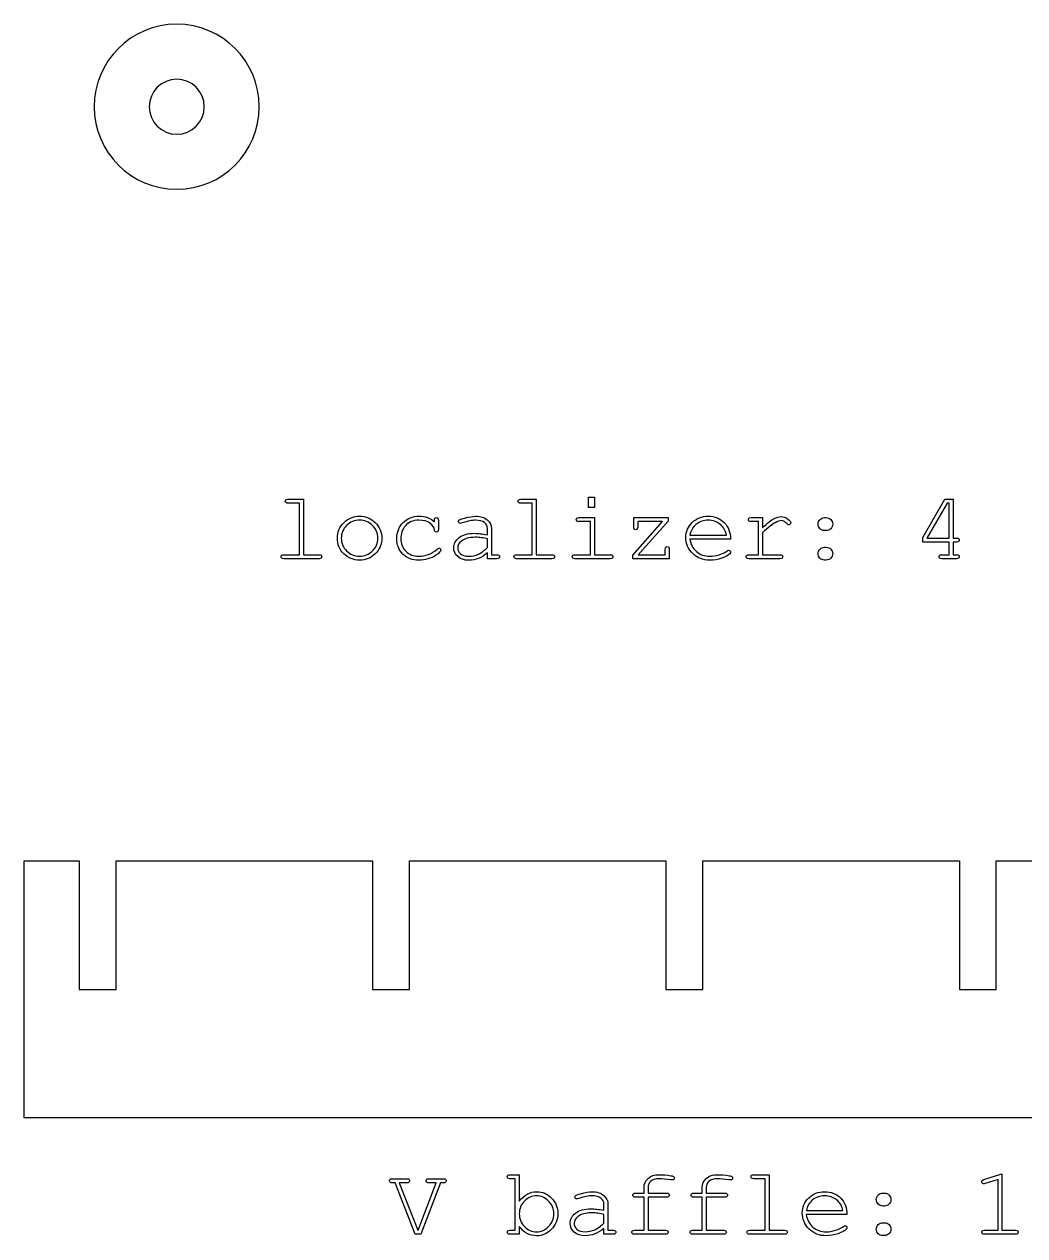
# Model space of a CAD drawing. Extents: x 16 to 234, y 0 to 130.
# Drawn here: x 16 to 70.6, y 64.4 to 130.4 of the extents above; entities that cross this region are included whole.
import ezdxf

# ---------------------------------------------------------------- set-up
doc = ezdxf.new("R2010")
doc.units = 0
doc.layers.add('baffles_v1_C4_v1', color=7, linetype='CONTINUOUS')

msp = doc.modelspace()

# ---------------------------------------------------------------- linework, layer by layer
at = {"layer": 'baffles_v1_C4_v1', "color": 7}
for p, q in [((30.380244, 104.522695), (31.22257, 104.522695)), ((31.22257, 104.522695), (31.22257, 101.49704)), ((43.080244, 104.522695), (43.92257, 104.522695)), ((43.92257, 104.522695), (43.92257, 101.49704)), ((46.774592, 104.070526), (46.774592, 104.631215)), ((46.774592, 104.631215), (47.094986, 104.631215)), ((47.094986, 104.631215), (47.094986, 104.070526)), ((65.002936, 102.437551), (66.20958, 104.522695)), ((66.20958, 104.522695), (66.66175, 104.522695)), ((66.66175, 104.522695), (66.66175, 102.403961)), ((31.005529, 104.30307), (30.380244, 104.30307)), ((31.005529, 101.49704), (31.005529, 104.30307)), ((43.705528, 104.30307), (43.080244, 104.30307)), ((43.705528, 101.49704), (43.705528, 104.30307)), ((47.094986, 104.070526), (46.774592, 104.070526)), ((66.328438, 104.30307), (65.230311, 102.403961)), ((66.442124, 104.30307), (66.328438, 104.30307)), ((66.442124, 102.403961), (66.442124, 104.30307)), ((38.368387, 103.297963), (38.368387, 103.370311)), ((38.368387, 103.297963), (38.368387, 103.297963)), ((38.588011, 103.370311), (38.588011, 102.879384)), ((46.252657, 103.517589), (47.102736, 103.517588)), ((46.885696, 103.297963), (46.25266, 103.297963)), ((46.885696, 101.49704), (46.885696, 103.297963)), ((47.102736, 103.517588), (47.102736, 101.49704)), ((49.187365, 101.473785), (50.804837, 103.297963)), ((49.236458, 103.003408), (49.236458, 103.517588)), ((49.236458, 103.517588), (51.112312, 103.517588)), ((50.804837, 103.297963), (49.456082, 103.297963)), ((49.456082, 103.297963), (49.456082, 103.003408)), ((51.112312, 103.323802), (49.487088, 101.49704)), ((51.112312, 103.517588), (51.112312, 103.323802)), ((56.036043, 103.297963), (55.63555, 103.297963)), ((55.635551, 103.517589), (56.253083, 103.517588)), ((56.036043, 101.489288), (56.036043, 103.297963)), ((56.253083, 103.517588), (56.253083, 102.969818)), ((59.64254, 103.517588), (59.735558, 103.517588)), ((59.64254, 103.517588), (59.64254, 103.517588)), ((35.281237, 102.393626), (35.281237, 102.393626)), ((35.500861, 102.393626), (35.500861, 102.393626)), ((41.26175, 102.582245), (41.26175, 102.933644)), ((41.481374, 102.933645), (41.481374, 101.49704)), ((52.302937, 102.566742), (54.292479, 102.566742)), ((56.253084, 102.685598), (56.253084, 101.49704)), ((59.735558, 102.814789), (59.64254, 102.814789)), ((65.002936, 102.18692), (65.002936, 102.437551)), ((65.230311, 102.403961), (66.442124, 102.403961)), ((66.66175, 102.403961), (66.842619, 102.403961)), ((41.26175, 101.882029), (41.26175, 102.360036)), ((50.954698, 101.49704), (50.954698, 101.796763)), ((51.174323, 101.796763), (51.17174, 101.279999)), ((54.512104, 102.347117), (52.300353, 102.347117)), ((54.512104, 102.347117), (54.512104, 102.347117)), ((59.64254, 101.9027), (59.735558, 101.9027)), ((59.64254, 101.9027), (59.64254, 101.9027)), ((66.442124, 102.18692), (65.002936, 102.18692)), ((66.442124, 101.49704), (66.442124, 102.18692)), ((66.842619, 102.18692), (66.66175, 102.18692)), ((66.66175, 102.18692), (66.66175, 101.49704)), ((30.152867, 101.49704), (31.005529, 101.49704)), ((32.075231, 101.279999), (30.152867, 101.279999)), ((31.22257, 101.49704), (32.075231, 101.49704)), ((41.26175, 101.279999), (41.26175, 101.592641)), ((41.770763, 101.279999), (41.26175, 101.279999)), ((41.481374, 101.49704), (41.770761, 101.49704)), ((42.852867, 101.49704), (43.705528, 101.49704)), ((44.775231, 101.279999), (42.852867, 101.279999)), ((43.92257, 101.49704), (44.775231, 101.49704)), ((46.033035, 101.49704), (46.885696, 101.49704)), ((47.955398, 101.279999), (46.033035, 101.279999)), ((47.102736, 101.49704), (47.955397, 101.49704)), ((49.187365, 101.279999), (49.187365, 101.473785)), ((51.17174, 101.279999), (49.187365, 101.279999)), ((49.487088, 101.49704), (50.954698, 101.49704)), ((57.214265, 101.279999), (55.511526, 101.279999)), ((55.511527, 101.489288), (56.036043, 101.489288)), ((56.253084, 101.49704), (57.214266, 101.49704)), ((59.735558, 101.202484), (59.64254, 101.202484)), ((66.036465, 101.49704), (66.442124, 101.49704)), ((66.842619, 101.279999), (66.036465, 101.279999)), ((66.66175, 101.49704), (66.842619, 101.49704)), ((36.061034, 67.47307), (36.86977, 67.47307)), ((38.058328, 67.47307), (38.86448, 67.47307)), ((42.485965, 67.692695), (42.994978, 67.692695)), ((42.777937, 67.47307), (42.485965, 67.47307)), ((42.777937, 64.66704), (42.777937, 67.47307)), ((42.994978, 67.692695), (42.994978, 66.253506)), ((55.780244, 67.692695), (56.62257, 67.692695)), ((56.405528, 67.47307), (55.780244, 67.47307)), ((56.405528, 64.66704), (56.405528, 67.47307)), ((56.62257, 67.692695), (56.62257, 64.66704)), ((68.327798, 67.423978), (69.319986, 67.73662)), ((69.102945, 67.436897), (68.394978, 67.214688)), ((69.102945, 64.66704), (69.102945, 67.436897)), ((69.319986, 67.73662), (69.319986, 64.66704)), ((36.228982, 67.256029), (36.061034, 67.256029)), ((37.321939, 64.449999), (36.228982, 67.256029)), ((36.86977, 67.256029), (36.453775, 67.256029)), ((36.453775, 67.256029), (37.461465, 64.66704)), ((37.476968, 64.66704), (38.471739, 67.256029)), ((38.699115, 67.256029), (37.624246, 64.449999)), ((38.471739, 67.256029), (38.058328, 67.256029)), ((38.86448, 67.256029), (38.699115, 67.256029)), ((49.79973, 66.687589), (49.79973, 67.015734)), ((50.019354, 67.015734), (50.019354, 66.687589)), ((52.97473, 66.687589), (52.97473, 67.015734)), ((53.194354, 67.015734), (53.194354, 66.687589)), ((47.61175, 65.752245), (47.61175, 66.103644)), ((47.831374, 66.103645), (47.831374, 64.66704)), ((49.329475, 66.687589), (49.79973, 66.687589)), ((49.79973, 66.467963), (49.329475, 66.467963)), ((49.79973, 64.66704), (49.79973, 66.467963)), ((50.019354, 66.687589), (51.034795, 66.687589)), ((50.019355, 66.467963), (50.019355, 64.66704)), ((51.034795, 66.467963), (50.019355, 66.467963)), ((52.504475, 66.687589), (52.97473, 66.687589)), ((52.97473, 66.467963), (52.504475, 66.467963)), ((52.97473, 64.66704), (52.97473, 66.467963)), ((53.194354, 66.687589), (54.209795, 66.687589)), ((53.194355, 66.467963), (53.194355, 64.66704)), ((54.209795, 66.467963), (53.194355, 66.467963)), ((62.81754, 66.687588), (62.910558, 66.687588)), ((62.81754, 66.687588), (62.81754, 66.687588)), ((44.878584, 65.563626), (44.878584, 65.563626)), ((47.61175, 65.052029), (47.61175, 65.530036)), ((60.862104, 65.517117), (58.650353, 65.517117)), ((58.652937, 65.736742), (60.642479, 65.736742)), ((60.862104, 65.517117), (60.862104, 65.517117)), ((62.910558, 65.984789), (62.81754, 65.984789)), ((42.994978, 64.876329), (42.994978, 64.449999)), ((47.61175, 64.449999), (47.61175, 64.762641)), ((62.81754, 65.0727), (62.910558, 65.0727)), ((62.81754, 65.0727), (62.81754, 65.0727)), ((37.624246, 64.449999), (37.321939, 64.449999)), ((37.461465, 64.66704), (37.476968, 64.66704)), ((42.485965, 64.66704), (42.777937, 64.66704)), ((42.994978, 64.449999), (42.485965, 64.449999)), ((48.120763, 64.449999), (47.61175, 64.449999)), ((47.831374, 64.66704), (48.120761, 64.66704)), ((49.275214, 64.66704), (49.79973, 64.66704)), ((50.972785, 64.449999), (49.275214, 64.449999)), ((50.019355, 64.66704), (50.972785, 64.66704)), ((52.450214, 64.66704), (52.97473, 64.66704)), ((54.147785, 64.449999), (52.450214, 64.449999)), ((53.194355, 64.66704), (54.147785, 64.66704)), ((55.552867, 64.66704), (56.405528, 64.66704)), ((57.475231, 64.449999), (55.552867, 64.449999)), ((56.62257, 64.66704), (57.475231, 64.66704)), ((62.910558, 64.372484), (62.81754, 64.372484)), ((68.358804, 64.66704), (69.102945, 64.66704)), ((70.064126, 64.449999), (68.358804, 64.449999)), ((69.319986, 64.66704), (70.064126, 64.66704))]:
    msp.add_line(p, q, dxfattribs=at)
at = {"layer": 'baffles_v1_C4_v1', "color": 1}
for p, q in [((16, 70.799999), (16, 84.799985)), ((16, 84.799985), (18.994354, 84.799985)), ((18.994354, 84.799985), (18.994354, 77.794347)), ((21.005643, 77.794347), (21.005643, 84.799985)), ((21.005643, 84.799985), (34.994356, 84.799985)), ((34.994356, 84.799985), (34.994356, 77.794347)), ((37.005645, 77.794347), (37.005645, 84.799985)), ((37.005645, 84.799985), (50.994356, 84.799985)), ((50.994356, 84.799985), (50.994356, 77.794347)), ((53.005644, 77.794347), (53.005644, 84.799985)), ((53.005644, 84.799985), (66.994338, 84.799985)), ((66.994338, 84.799985), (66.994338, 77.794347)), ((69.00563, 77.794347), (69.00563, 84.799985)), ((69.00563, 84.799985), (82.994362, 84.799985)), ((18.994354, 77.794347), (19.999999, 77.794347)), ((19.999999, 77.794347), (21.005643, 77.794347)), ((34.994356, 77.794347), (35.999999, 77.794347)), ((35.999999, 77.794347), (37.005645, 77.794347)), ((50.994356, 77.794347), (51.999998, 77.794347)), ((51.999998, 77.794347), (53.005644, 77.794347)), ((66.994338, 77.794347), (68.000002, 77.794347)), ((68.000002, 77.794347), (69.00563, 77.794347)), ((19.999999, 70.799999), (16, 70.799999)), ((227.999999, 70.799999), (19.999999, 70.799999))]:
    msp.add_line(p, q, dxfattribs=at)
for points in [[(24.317999, 130.417997), (21.832717, 130.417997), (19.817999, 128.403283), (19.817999, 125.917999)], [(28.818, 125.917999), (28.818, 128.403283), (26.803279, 130.417997), (24.317999, 130.417997)], [(24.317999, 127.41801), (23.489572, 127.41801), (22.817999, 126.746427), (22.817999, 125.917999)], [(25.817999, 125.917999), (25.817999, 126.746427), (25.146427, 127.41801), (24.317999, 127.41801)], [(19.817999, 125.917999), (19.817999, 123.432715), (21.832717, 121.418001), (24.317999, 121.418001)], [(22.817999, 125.917999), (22.817999, 125.089571), (23.489572, 124.417988), (24.317999, 124.417988)], [(24.317999, 124.417988), (25.146427, 124.417988), (25.817999, 125.089571), (25.817999, 125.917999)], [(24.317999, 121.418001), (26.803279, 121.418001), (28.818, 123.432715), (28.818, 125.917999)]]:
    msp.add_open_spline(points, degree=3, dxfattribs=at)
at = {"layer": 'baffles_v1_C4_v1', "color": 7}
for points in [[(30.232966, 104.414175), (30.232965, 104.445177), (30.244162, 104.471015), (30.266556, 104.491689)], [(30.267848, 104.334076), (30.244592, 104.354744), (30.232965, 104.381443), (30.232966, 104.414175)], [(30.266556, 104.491689), (30.288948, 104.512357), (30.326844, 104.522692), (30.380244, 104.522695)], [(42.932965, 104.414175), (42.932964, 104.445177), (42.944162, 104.471015), (42.966556, 104.491689)], [(42.967848, 104.334076), (42.944592, 104.354744), (42.932965, 104.381443), (42.932965, 104.414175)], [(42.966556, 104.491689), (42.988947, 104.512357), (43.026845, 104.522692), (43.080244, 104.522695)], [(30.380244, 104.30307), (30.328567, 104.303067), (30.291101, 104.313402), (30.267848, 104.334076)], [(43.080244, 104.30307), (43.028567, 104.303067), (42.991101, 104.313402), (42.967848, 104.334076)], [(33.074653, 102.393626), (33.074653, 102.724354), (33.192647, 103.007282), (33.428637, 103.242411)], [(33.582374, 103.087382), (33.388586, 102.895316), (33.291693, 102.664065), (33.291694, 102.393626)], [(33.428637, 103.242411), (33.664624, 103.477537), (33.951429, 103.595101), (34.289049, 103.595103)], [(34.286465, 103.375478), (34.010856, 103.375476), (33.776159, 103.279444), (33.582374, 103.087382)], [(34.990557, 103.088674), (34.796768, 103.279875), (34.562071, 103.375476), (34.286465, 103.375478)], [(34.289049, 103.595103), (34.623222, 103.595101), (34.908733, 103.477968), (35.145586, 103.243703)], [(35.281237, 102.393626), (35.281234, 102.665787), (35.184341, 102.89747), (34.990557, 103.088674)], [(35.145586, 103.243703), (35.382434, 103.009435), (35.500859, 102.726076), (35.500861, 102.393626)], [(36.316832, 102.378123), (36.316832, 102.727799), (36.431812, 103.018048), (36.661773, 103.248871)], [(36.784503, 103.073171), (36.617415, 102.871631), (36.533872, 102.64081), (36.533873, 102.380707)], [(36.661773, 103.248871), (36.891732, 103.47969), (37.18155, 103.595101), (37.531228, 103.595103)], [(37.518309, 103.375478), (37.196191, 103.375476), (36.951589, 103.274707), (36.784503, 103.073171)], [(38.126799, 103.210114), (37.976074, 103.320355), (37.773244, 103.375476), (37.518309, 103.375478)], [(37.531228, 103.595103), (37.863678, 103.595101), (38.142731, 103.496054), (38.368387, 103.297963)], [(38.368386, 102.861298), (38.35805, 102.983597), (38.277519, 103.099869), (38.126799, 103.210114)], [(38.368387, 103.370311), (38.368384, 103.423707), (38.378719, 103.461603), (38.399392, 103.483999)], [(38.399392, 103.483999), (38.420062, 103.506389), (38.445898, 103.517586), (38.476907, 103.517588)], [(38.476907, 103.517588), (38.509634, 103.517586), (38.536332, 103.506389), (38.557005, 103.483999)], [(38.557005, 103.483999), (38.577675, 103.461603), (38.588007, 103.423707), (38.588011, 103.370311)], [(39.683035, 103.310883), (39.683034, 103.340164), (39.691646, 103.363418), (39.708872, 103.380646)], [(39.712749, 103.233368), (39.692941, 103.254037), (39.683035, 103.279875), (39.683035, 103.310883)], [(39.708872, 103.380646), (39.732988, 103.406482), (39.830311, 103.441794), (40.000844, 103.486582)], [(39.783804, 103.202362), (39.756242, 103.20236), (39.732558, 103.212695), (39.712749, 103.233368)], [(39.889741, 103.2282), (39.834619, 103.210973), (39.799306, 103.20236), (39.783804, 103.202362)], [(40.600292, 103.375478), (40.431481, 103.375476), (40.194631, 103.326383), (39.889741, 103.2282)], [(40.000844, 103.486582), (40.26956, 103.558927), (40.47282, 103.595101), (40.610626, 103.595103)], [(41.096385, 103.243703), (40.986141, 103.331551), (40.820776, 103.375476), (40.600292, 103.375478)], [(40.610626, 103.595103), (40.884509, 103.595101), (41.098105, 103.527491), (41.251413, 103.392273)], [(41.26175, 102.933644), (41.261748, 103.052499), (41.206626, 103.155851), (41.096385, 103.243703)], [(41.251413, 103.392273), (41.404718, 103.257051), (41.481371, 103.104175), (41.481374, 102.933645)], [(46.105381, 103.406484), (46.10538, 103.43921), (46.116578, 103.46591), (46.138969, 103.486583)], [(46.140264, 103.328969), (46.117009, 103.349638), (46.105381, 103.375476), (46.105381, 103.406484)], [(46.138969, 103.486583), (46.16136, 103.507251), (46.199257, 103.517586), (46.252657, 103.517589)], [(46.25266, 103.297963), (46.200983, 103.297961), (46.163517, 103.308297), (46.140264, 103.328969)], [(52.080728, 102.445302), (52.080728, 102.760527), (52.19743, 103.030967), (52.430836, 103.256622)], [(52.644001, 103.153269), (52.46141, 103.005129), (52.347722, 102.80962), (52.302937, 102.566742)], [(52.430836, 103.256622), (52.66424, 103.482274), (52.953197, 103.595101), (53.297708, 103.595103)], [(53.297708, 103.375478), (53.044492, 103.375476), (52.82659, 103.301407), (52.644001, 103.153269)], [(53.297708, 103.595103), (53.652551, 103.595101), (53.944522, 103.479259), (54.173623, 103.247579)], [(53.952707, 103.150686), (53.769253, 103.300545), (53.550921, 103.375476), (53.297708, 103.375478)], [(54.292479, 102.566742), (54.249413, 102.806175), (54.136156, 103.000822), (53.952707, 103.150686)], [(54.173623, 103.247579), (54.40272, 103.015895), (54.515547, 102.715741), (54.512104, 102.347117)], [(55.524446, 103.328969), (55.502052, 103.349638), (55.490855, 103.376337), (55.490858, 103.409068)], [(55.490858, 103.409068), (55.490858, 103.440072), (55.501625, 103.46591), (55.523155, 103.486583)], [(55.523155, 103.486583), (55.544685, 103.507251), (55.582151, 103.517586), (55.635551, 103.517589)], [(55.63555, 103.297963), (55.583873, 103.297961), (55.546839, 103.308297), (55.524446, 103.328969)], [(56.253083, 102.969818), (56.535579, 103.224753), (56.747022, 103.388826), (56.887411, 103.462036)], [(56.94684, 103.241119), (56.813341, 103.165325), (56.582089, 102.980152), (56.253084, 102.685598)], [(56.887411, 103.462036), (57.027797, 103.535242), (57.157419, 103.571846), (57.276276, 103.571849)], [(57.289197, 103.354808), (57.194454, 103.354806), (57.080336, 103.31691), (56.94684, 103.241119)], [(57.276276, 103.571849), (57.405465, 103.571846), (57.525613, 103.528352), (57.63672, 103.441366)], [(57.420971, 103.321218), (57.376183, 103.343609), (57.332258, 103.354805), (57.289197, 103.354808)], [(57.578585, 103.197194), (57.518293, 103.257482), (57.465755, 103.298823), (57.420971, 103.321218)], [(57.645764, 103.139058), (57.633702, 103.145085), (57.611312, 103.164464), (57.578585, 103.197194)], [(57.63672, 103.441366), (57.747821, 103.354375), (57.803373, 103.288487), (57.803376, 103.243703)], [(57.689689, 103.130015), (57.672459, 103.130013), (57.657819, 103.133028), (57.645764, 103.139058)], [(57.771079, 103.162313), (57.749546, 103.140779), (57.722415, 103.130013), (57.689689, 103.130015)], [(57.803376, 103.243703), (57.803373, 103.210973), (57.792606, 103.183843), (57.771079, 103.162313)], [(59.291141, 103.163605), (59.291139, 103.265233), (59.32602, 103.349638), (59.395785, 103.416819)], [(59.394494, 102.918142), (59.32559, 102.987042), (59.291139, 103.068863), (59.291141, 103.163605)], [(59.395785, 103.416819), (59.465547, 103.483996), (59.547799, 103.517586), (59.64254, 103.517588)], [(59.735558, 103.517588), (59.832019, 103.517586), (59.914701, 103.483135), (59.983605, 103.414235)], [(60.086958, 103.168772), (60.086956, 103.06714), (60.052075, 102.982736), (59.982313, 102.915558)], [(59.983605, 103.414235), (60.052505, 103.345331), (60.086956, 103.263511), (60.086958, 103.168772)], [(33.428637, 101.547424), (33.192647, 101.782552), (33.074653, 102.064619), (33.074653, 102.393626)], [(33.291694, 102.393626), (33.291693, 102.124908), (33.388586, 101.894086), (33.582374, 101.701162)], [(34.990557, 101.69987), (35.184341, 101.891933), (35.281234, 102.123185), (35.281237, 102.393626)], [(35.500861, 102.393626), (35.500859, 102.062896), (35.382434, 101.780398), (35.145586, 101.546132)], [(38.403269, 102.761821), (38.383457, 102.781628), (38.371829, 102.814787), (38.368386, 102.861298)], [(38.476907, 102.732107), (38.447623, 102.732105), (38.423075, 102.74201), (38.403269, 102.761821)], [(38.555714, 102.765696), (38.535902, 102.743302), (38.509633, 102.732105), (38.476907, 102.732107)], [(38.588011, 102.879384), (38.586282, 102.825984), (38.575519, 102.788088), (38.555714, 102.765696)], [(39.422069, 101.876862), (39.422069, 102.087012), (39.518531, 102.270463), (39.711457, 102.427216)], [(39.711457, 102.427216), (39.904382, 102.583966), (40.186018, 102.662342), (40.556367, 102.662343)], [(40.579621, 102.445302), (40.264394, 102.445301), (40.01807, 102.377261), (39.840648, 102.241181)], [(40.556367, 102.662343), (40.656273, 102.662342), (40.764793, 102.655883), (40.881928, 102.642965)], [(40.938772, 102.424632), (40.825082, 102.438411), (40.705365, 102.445301), (40.579621, 102.445302)], [(40.881928, 102.642965), (40.99906, 102.630044), (41.125667, 102.609804), (41.26175, 102.582245)], [(41.26175, 102.360036), (41.160118, 102.389319), (41.052459, 102.41085), (40.938772, 102.424632)], [(49.267463, 102.892303), (49.246791, 102.914695), (49.236458, 102.95173), (49.236458, 103.003408)], [(49.347562, 102.858714), (49.314834, 102.858712), (49.288133, 102.869909), (49.267463, 102.892303)], [(49.425076, 102.892303), (49.404404, 102.869909), (49.378567, 102.858712), (49.347562, 102.858714)], [(49.456082, 103.003408), (49.456081, 102.95173), (49.445746, 102.914695), (49.425076, 102.892303)], [(52.45409, 101.560343), (52.205182, 101.804083), (52.080728, 102.099069), (52.080728, 102.445302)], [(59.64254, 102.814789), (59.546076, 102.814787), (59.463394, 102.849238), (59.394494, 102.918142)], [(59.982313, 102.915558), (59.912548, 102.848377), (59.830296, 102.814787), (59.735558, 102.814789)], [(66.842619, 102.403961), (66.896015, 102.40396), (66.933911, 102.394056), (66.956305, 102.374247)], [(36.654021, 101.529338), (36.429228, 101.752407), (36.316832, 102.035335), (36.316832, 102.378123)], [(36.533873, 102.380707), (36.533872, 102.099931), (36.626028, 101.868248), (36.810341, 101.685659)], [(38.041532, 101.504791), (38.216369, 101.566803), (38.374412, 101.66671), (38.515664, 101.804515)], [(38.714619, 101.752838), (38.714616, 101.678768), (38.627627, 101.584889), (38.453653, 101.471202)], [(38.515664, 101.804515), (38.551835, 101.838965), (38.583702, 101.856191), (38.611265, 101.856191)], [(38.611265, 101.856191), (38.640546, 101.856191), (38.665092, 101.846286), (38.684904, 101.826477)], [(38.684904, 101.826477), (38.704709, 101.806667), (38.714615, 101.782121), (38.714619, 101.752838)], [(39.641694, 101.392395), (39.495277, 101.52417), (39.422069, 101.685658), (39.422069, 101.876862)], [(39.840648, 102.241181), (39.706289, 102.139549), (39.639109, 102.01811), (39.63911, 101.876862)], [(39.63911, 101.876862), (39.639109, 101.745948), (39.690355, 101.635705), (39.792848, 101.546133)], [(40.764364, 101.52417), (40.925421, 101.599101), (41.091216, 101.718387), (41.26175, 101.882029)], [(50.954698, 101.796763), (50.954696, 101.848439), (50.964601, 101.885474), (50.984413, 101.907867)], [(50.984413, 101.907867), (51.004221, 101.93026), (51.030488, 101.941457), (51.063219, 101.941457)], [(51.063219, 101.941457), (51.095947, 101.941457), (51.122645, 101.93026), (51.143318, 101.907867)], [(51.143318, 101.907867), (51.163987, 101.885474), (51.17432, 101.848439), (51.174323, 101.796763)], [(52.300353, 102.347117), (52.338248, 102.066341), (52.455812, 101.840257), (52.653044, 101.668864)], [(54.328653, 101.703746), (54.36138, 101.729583), (54.389801, 101.742502), (54.413919, 101.742503)], [(54.413919, 101.742503), (54.441478, 101.742502), (54.465593, 101.731736), (54.486266, 101.710205)], [(59.291141, 101.5513), (59.291139, 101.651207), (59.32602, 101.734751), (59.395785, 101.801931)], [(59.395785, 101.801931), (59.465547, 101.86911), (59.547799, 101.902699), (59.64254, 101.9027)], [(59.735558, 101.9027), (59.832019, 101.902699), (59.914701, 101.868679), (59.983605, 101.800639)], [(59.983605, 101.800639), (60.052505, 101.732598), (60.086956, 101.650346), (60.086958, 101.553884)], [(66.956305, 102.217926), (66.933904, 102.197255), (66.896015, 102.186919), (66.842619, 102.18692)], [(66.956305, 102.374247), (66.978706, 102.354437), (66.989889, 102.328168), (66.989889, 102.295441)], [(66.989889, 102.295441), (66.989886, 102.264434), (66.978671, 102.238596), (66.956305, 102.217926)], [(30.008173, 101.388519), (30.008173, 101.421248), (30.019369, 101.447516), (30.041763, 101.467326)], [(30.041763, 101.311005), (30.019369, 101.331675), (30.008173, 101.357513), (30.008173, 101.388519)], [(30.041763, 101.467326), (30.064156, 101.487135), (30.10119, 101.49704), (30.152867, 101.49704)], [(30.152867, 101.279999), (30.10119, 101.279999), (30.064156, 101.290334), (30.041763, 101.311005)], [(32.075231, 101.49704), (32.128627, 101.49704), (32.166523, 101.487135), (32.188919, 101.467326)], [(32.188919, 101.311005), (32.166523, 101.290334), (32.128627, 101.279999), (32.075231, 101.279999)], [(32.188919, 101.467326), (32.211309, 101.447516), (32.222506, 101.421248), (32.222509, 101.388519)], [(32.222509, 101.388519), (32.222506, 101.357513), (32.211309, 101.331675), (32.188919, 101.311005)], [(34.289049, 101.194733), (33.951429, 101.194733), (33.664624, 101.312297), (33.428637, 101.547424)], [(33.582374, 101.701162), (33.776159, 101.508236), (34.010856, 101.411774), (34.286465, 101.411774)], [(34.286465, 101.411774), (34.562071, 101.411774), (34.796768, 101.507806), (34.990557, 101.69987)], [(35.145586, 101.546132), (34.908733, 101.311866), (34.623222, 101.194733), (34.289049, 101.194733)], [(37.515726, 101.194733), (37.166047, 101.194733), (36.878812, 101.306268), (36.654021, 101.529338)], [(36.810341, 101.685659), (36.994653, 101.503069), (37.233226, 101.411774), (37.52606, 101.411774)], [(38.453653, 101.471202), (38.172875, 101.286889), (37.860233, 101.194733), (37.515726, 101.194733)], [(37.52606, 101.411774), (37.694868, 101.411774), (37.866692, 101.44278), (38.041532, 101.504791)], [(40.251476, 101.194733), (39.99137, 101.194733), (39.78811, 101.26062), (39.641694, 101.392395)], [(39.792848, 101.546133), (39.895338, 101.45656), (40.044769, 101.411774), (40.241141, 101.411774)], [(40.241141, 101.411774), (40.428897, 101.411774), (40.603305, 101.449239), (40.764364, 101.52417)], [(41.26175, 101.592641), (40.946522, 101.327369), (40.609764, 101.194733), (40.251476, 101.194733)], [(41.770761, 101.49704), (41.824158, 101.49704), (41.862054, 101.487135), (41.88445, 101.467326)], [(41.88445, 101.311005), (41.862055, 101.290334), (41.824159, 101.279999), (41.770763, 101.279999)], [(41.88445, 101.467326), (41.906841, 101.447516), (41.918038, 101.421248), (41.918038, 101.388519)], [(41.918038, 101.388519), (41.918035, 101.357513), (41.906837, 101.331675), (41.88445, 101.311005)], [(42.741763, 101.311005), (42.719369, 101.331675), (42.708172, 101.357513), (42.708175, 101.388519)], [(42.708175, 101.388519), (42.708175, 101.421248), (42.719372, 101.447516), (42.741763, 101.467326)], [(42.741763, 101.467326), (42.764158, 101.487135), (42.80119, 101.49704), (42.852867, 101.49704)], [(42.852867, 101.279999), (42.80119, 101.279999), (42.764156, 101.290334), (42.741763, 101.311005)], [(44.775231, 101.49704), (44.828627, 101.49704), (44.866523, 101.487135), (44.888919, 101.467326)], [(44.888919, 101.311005), (44.866523, 101.290334), (44.828627, 101.279999), (44.775231, 101.279999)], [(44.888919, 101.467326), (44.91131, 101.447516), (44.922507, 101.421248), (44.922507, 101.388519)], [(44.922507, 101.388519), (44.922505, 101.357513), (44.911306, 101.331675), (44.888919, 101.311005)], [(45.888339, 101.388519), (45.888339, 101.421248), (45.899536, 101.447516), (45.921931, 101.467326)], [(45.921931, 101.311005), (45.899536, 101.331675), (45.888339, 101.357513), (45.888339, 101.388519)], [(45.921931, 101.467326), (45.944322, 101.487135), (45.981358, 101.49704), (46.033035, 101.49704)], [(46.033035, 101.279999), (45.981358, 101.279999), (45.944323, 101.290334), (45.921931, 101.311005)], [(47.955397, 101.49704), (48.008794, 101.49704), (48.04669, 101.487135), (48.069085, 101.467326)], [(48.069085, 101.311005), (48.046691, 101.290334), (48.008795, 101.279999), (47.955398, 101.279999)], [(48.069085, 101.467326), (48.091476, 101.447516), (48.102673, 101.421248), (48.102673, 101.388519)], [(48.102673, 101.388519), (48.102671, 101.357513), (48.091473, 101.331675), (48.069085, 101.311005)], [(53.385558, 101.194733), (53.013486, 101.194733), (52.702997, 101.316603), (52.45409, 101.560343)], [(52.653044, 101.668864), (52.850275, 101.49747), (53.094446, 101.411774), (53.385558, 101.411774)], [(53.385558, 101.411774), (53.547476, 101.411774), (53.717146, 101.438473), (53.894571, 101.491872)], [(54.035389, 101.307129), (53.824375, 101.232198), (53.607765, 101.194733), (53.385558, 101.194733)], [(53.894571, 101.491872), (54.071991, 101.545271), (54.216685, 101.615895), (54.328653, 101.703746)], [(54.475931, 101.548716), (54.393246, 101.462589), (54.246399, 101.38206), (54.035389, 101.307129)], [(54.517272, 101.633982), (54.517269, 101.604699), (54.503489, 101.576277), (54.475931, 101.548716)], [(54.486266, 101.710205), (54.506935, 101.688673), (54.517268, 101.663265), (54.517272, 101.633982)], [(55.400422, 101.309713), (55.378028, 101.329522), (55.36683, 101.35493), (55.366834, 101.385935)], [(55.366834, 101.385935), (55.366834, 101.415219), (55.377601, 101.439765), (55.399131, 101.459574)], [(55.399131, 101.459574), (55.420661, 101.479384), (55.458128, 101.489288), (55.511527, 101.489288)], [(55.511526, 101.279999), (55.459849, 101.279999), (55.422814, 101.289903), (55.400422, 101.309713)], [(57.327954, 101.311005), (57.305557, 101.290334), (57.267661, 101.279999), (57.214265, 101.279999)], [(57.214266, 101.49704), (57.267662, 101.49704), (57.305558, 101.487135), (57.327954, 101.467326)], [(57.327954, 101.467326), (57.350345, 101.447516), (57.361542, 101.421248), (57.361545, 101.388519)], [(57.361545, 101.388519), (57.361543, 101.357513), (57.350345, 101.331675), (57.327954, 101.311005)], [(59.394494, 101.304545), (59.32559, 101.372586), (59.291139, 101.454837), (59.291141, 101.5513)], [(59.64254, 101.202484), (59.546076, 101.202484), (59.463394, 101.236505), (59.394494, 101.304545)], [(59.982313, 101.303253), (59.912548, 101.236074), (59.830296, 101.202484), (59.735558, 101.202484)], [(60.086958, 101.553884), (60.086956, 101.453976), (60.052075, 101.370432), (59.982313, 101.303253)], [(65.889191, 101.388519), (65.889191, 101.421248), (65.900374, 101.447516), (65.922775, 101.467326)], [(65.922775, 101.311005), (65.900374, 101.331675), (65.889191, 101.357513), (65.889191, 101.388519)], [(65.922775, 101.467326), (65.945177, 101.487135), (65.983065, 101.49704), (66.036465, 101.49704)], [(66.036465, 101.279999), (65.983065, 101.279999), (65.94517, 101.290334), (65.922775, 101.311005)], [(66.842619, 101.49704), (66.896015, 101.497039), (66.933911, 101.487135), (66.956305, 101.467326)], [(66.956305, 101.311004), (66.933911, 101.290334), (66.896015, 101.279999), (66.842619, 101.279999)], [(66.956305, 101.467326), (66.978706, 101.447516), (66.989889, 101.421247), (66.989889, 101.388519)], [(66.989889, 101.388519), (66.989886, 101.357513), (66.978671, 101.331675), (66.956305, 101.311004)], [(35.91634, 67.36455), (35.91634, 67.385217), (35.921938, 67.404596), (35.933135, 67.422686)], [(35.933135, 67.422686), (35.944331, 67.440769), (35.958542, 67.453688), (35.975768, 67.461443)], [(35.975768, 67.461443), (35.992993, 67.469191), (36.021415, 67.473067), (36.061034, 67.47307)], [(36.86977, 67.47307), (36.91111, 67.473067), (36.939963, 67.469191), (36.956328, 67.461443)], [(36.956328, 67.461443), (36.972691, 67.453689), (36.986472, 67.440769), (36.997669, 67.422686)], [(36.997669, 67.422686), (37.008865, 67.404596), (37.014463, 67.385217), (37.014464, 67.36455)], [(37.91105, 67.36455), (37.911048, 67.385217), (37.917077, 67.404596), (37.929137, 67.422686)], [(37.929137, 67.422686), (37.941193, 67.440769), (37.955404, 67.453688), (37.97177, 67.461443)], [(37.97177, 67.461443), (37.988132, 67.469191), (38.016985, 67.473067), (38.058328, 67.47307)], [(38.86448, 67.47307), (38.905818, 67.473067), (38.935102, 67.469191), (38.95233, 67.461443)], [(38.95233, 67.461443), (38.969552, 67.453689), (38.983763, 67.440769), (38.994963, 67.422686)], [(38.994963, 67.422686), (39.006157, 67.404596), (39.011755, 67.385217), (39.011758, 67.36455)], [(42.341273, 67.584175), (42.341273, 67.615177), (42.35247, 67.641015), (42.374861, 67.661689)], [(42.374861, 67.504076), (42.352466, 67.524744), (42.341273, 67.551443), (42.341273, 67.584175)], [(42.374861, 67.661689), (42.397255, 67.682357), (42.434288, 67.692692), (42.485965, 67.692695)], [(42.485965, 67.47307), (42.434288, 67.473067), (42.397253, 67.483402), (42.374861, 67.504076)], [(49.79973, 67.015734), (49.799729, 67.198321), (49.873799, 67.356795), (50.021939, 67.491157)], [(50.021939, 67.491157), (50.170076, 67.625513), (50.366447, 67.692692), (50.61105, 67.692695)], [(50.611049, 67.47307), (50.421567, 67.473067), (50.275581, 67.426559), (50.173091, 67.333544)], [(51.269923, 67.413642), (51.009816, 67.453258), (50.790192, 67.473067), (50.611049, 67.47307)], [(50.61105, 67.692695), (50.816031, 67.692692), (51.034794, 67.673744), (51.267341, 67.635851)], [(51.267341, 67.635851), (51.355188, 67.622068), (51.408156, 67.605703), (51.426246, 67.586759)], [(51.339686, 67.405891), (51.325903, 67.405888), (51.302649, 67.408473), (51.269923, 67.413642)], [(51.422369, 67.435605), (51.401696, 67.415793), (51.374135, 67.405888), (51.339686, 67.405891)], [(51.453374, 67.511828), (51.453372, 67.480819), (51.443035, 67.455411), (51.422369, 67.435605)], [(51.426246, 67.586759), (51.444329, 67.567807), (51.453374, 67.54283), (51.453374, 67.511828)], [(52.97473, 67.015734), (52.974729, 67.198321), (53.048799, 67.356795), (53.196939, 67.491157)], [(53.196939, 67.491157), (53.345076, 67.625513), (53.541447, 67.692692), (53.78605, 67.692695)], [(53.786049, 67.47307), (53.596567, 67.473067), (53.450581, 67.426559), (53.348091, 67.333544)], [(54.444923, 67.413642), (54.184816, 67.453258), (53.965192, 67.473067), (53.786049, 67.47307)], [(53.78605, 67.692695), (53.991031, 67.692692), (54.209794, 67.673744), (54.442341, 67.635851)], [(54.442341, 67.635851), (54.530188, 67.622068), (54.583156, 67.605703), (54.601246, 67.586759)], [(54.514686, 67.405891), (54.500903, 67.405888), (54.477649, 67.408473), (54.444923, 67.413642)], [(54.597369, 67.435605), (54.576696, 67.415793), (54.549135, 67.405888), (54.514686, 67.405891)], [(54.628374, 67.511828), (54.628372, 67.480819), (54.618035, 67.455411), (54.597369, 67.435605)], [(54.601246, 67.586759), (54.619329, 67.567807), (54.628374, 67.54283), (54.628374, 67.511828)], [(55.632965, 67.584175), (55.632964, 67.615177), (55.644162, 67.641015), (55.666556, 67.661689)], [(55.667848, 67.504076), (55.644592, 67.524744), (55.632965, 67.551443), (55.632965, 67.584175)], [(55.666556, 67.661689), (55.688947, 67.682357), (55.726845, 67.692692), (55.780244, 67.692695)], [(55.780244, 67.47307), (55.728567, 67.473067), (55.691101, 67.483402), (55.667848, 67.504076)], [(68.216695, 67.307706), (68.216694, 67.333541), (68.225306, 67.357657), (68.242532, 67.380053)], [(68.242532, 67.380053), (68.256312, 67.39383), (68.284734, 67.408472), (68.327798, 67.423978)], [(35.933135, 67.306414), (35.921938, 67.324497), (35.91634, 67.343876), (35.91634, 67.36455)], [(35.975768, 67.267656), (35.958542, 67.275405), (35.944331, 67.288324), (35.933135, 67.306414)], [(36.061034, 67.256029), (36.021415, 67.256026), (35.992993, 67.259902), (35.975768, 67.267656)], [(36.953744, 67.267656), (36.937379, 67.259902), (36.909387, 67.256026), (36.86977, 67.256029)], [(36.996377, 67.306414), (36.984318, 67.288324), (36.970107, 67.275405), (36.953744, 67.267656)], [(37.014464, 67.36455), (37.014463, 67.343876), (37.008434, 67.324498), (36.996377, 67.306414)], [(37.927845, 67.306414), (37.916646, 67.324497), (37.911048, 67.343876), (37.91105, 67.36455)], [(37.970478, 67.267656), (37.95325, 67.275405), (37.939039, 67.288324), (37.927845, 67.306414)], [(38.058328, 67.256029), (38.016984, 67.256026), (37.987701, 67.259902), (37.970478, 67.267656)], [(38.951038, 67.267656), (38.934671, 67.259902), (38.905818, 67.256026), (38.86448, 67.256029)], [(38.993671, 67.306414), (38.98161, 67.288324), (38.967399, 67.275405), (38.951038, 67.267656)], [(39.011758, 67.36455), (39.011755, 67.343876), (39.005726, 67.324498), (38.993671, 67.306414)], [(42.994978, 66.253506), (43.256804, 66.594569), (43.572891, 66.765101), (43.94324, 66.765103)], [(43.94324, 66.765103), (44.260187, 66.765101), (44.531488, 66.650121), (44.757144, 66.420163)], [(46.350844, 66.656582), (46.61956, 66.728927), (46.82282, 66.765101), (46.960626, 66.765103)], [(46.960626, 66.765103), (47.234509, 66.765101), (47.448105, 66.697491), (47.601413, 66.562273)], [(50.173091, 67.333544), (50.070598, 67.240524), (50.019352, 67.134587), (50.019354, 67.015734)], [(53.348091, 67.333544), (53.245598, 67.240524), (53.194352, 67.134587), (53.194354, 67.015734)], [(58.780836, 66.426622), (59.01424, 66.652274), (59.303197, 66.765101), (59.647708, 66.765103)], [(59.647708, 66.765103), (60.002551, 66.765101), (60.294522, 66.649259), (60.523623, 66.417579)], [(68.248992, 67.231483), (68.227458, 67.253012), (68.216695, 67.27842), (68.216695, 67.307706)], [(68.320047, 67.199185), (68.294209, 67.199182), (68.270523, 67.209948), (68.248992, 67.231483)], [(68.394978, 67.214688), (68.360525, 67.20435), (68.335549, 67.199182), (68.320047, 67.199185)], [(43.279198, 66.259966), (43.091439, 66.069623), (42.997561, 65.83751), (42.997561, 65.563626)], [(43.938073, 66.545478), (43.686579, 66.545476), (43.466954, 66.450305), (43.279198, 66.259966)], [(44.596947, 66.259966), (44.409187, 66.450305), (44.189563, 66.545476), (43.938073, 66.545478)], [(44.878584, 65.563626), (44.878581, 65.83751), (44.784702, 66.069623), (44.596947, 66.259966)], [(44.757144, 66.420163), (44.982795, 66.190201), (45.095622, 65.908134), (45.095625, 65.573961)], [(46.033035, 66.480883), (46.033034, 66.510164), (46.041646, 66.533418), (46.058872, 66.550646)], [(46.062749, 66.403368), (46.042941, 66.424037), (46.033035, 66.449875), (46.033035, 66.480883)], [(46.058872, 66.550646), (46.082988, 66.576482), (46.180311, 66.611794), (46.350844, 66.656582)], [(46.133804, 66.372362), (46.106242, 66.37236), (46.082558, 66.382695), (46.062749, 66.403368)], [(46.239741, 66.3982), (46.184619, 66.380973), (46.149306, 66.37236), (46.133804, 66.372362)], [(46.950292, 66.545478), (46.781481, 66.545476), (46.544631, 66.496383), (46.239741, 66.3982)], [(47.446385, 66.413703), (47.336141, 66.501551), (47.170776, 66.545476), (46.950292, 66.545478)], [(47.61175, 66.103644), (47.611748, 66.222499), (47.556626, 66.325851), (47.446385, 66.413703)], [(47.601413, 66.562273), (47.754718, 66.427051), (47.831371, 66.274175), (47.831374, 66.103645)], [(49.21837, 66.498969), (49.195976, 66.519638), (49.184779, 66.546337), (49.184782, 66.579068)], [(49.184782, 66.579068), (49.184782, 66.610072), (49.195979, 66.63591), (49.21837, 66.656583)], [(49.21837, 66.656583), (49.240765, 66.677251), (49.277798, 66.687586), (49.329475, 66.687589)], [(49.329475, 66.467963), (49.277798, 66.467961), (49.240763, 66.478297), (49.21837, 66.498969)], [(51.034795, 66.687589), (51.08647, 66.687586), (51.123504, 66.677251), (51.1459, 66.656583)], [(51.1459, 66.498969), (51.123506, 66.478297), (51.08647, 66.467962), (51.034795, 66.467963)], [(51.1459, 66.656583), (51.168291, 66.63591), (51.179488, 66.60921), (51.179488, 66.576484)], [(51.179488, 66.576484), (51.179486, 66.545476), (51.168287, 66.519638), (51.1459, 66.498969)], [(52.39337, 66.498969), (52.370976, 66.519638), (52.359779, 66.546337), (52.359782, 66.579068)], [(52.359782, 66.579068), (52.359782, 66.610072), (52.370979, 66.63591), (52.39337, 66.656583)], [(52.39337, 66.656583), (52.415765, 66.677251), (52.452798, 66.687586), (52.504475, 66.687589)], [(52.504475, 66.467963), (52.452798, 66.467961), (52.415763, 66.478297), (52.39337, 66.498969)], [(54.209795, 66.687589), (54.26147, 66.687586), (54.298504, 66.677251), (54.3209, 66.656583)], [(54.3209, 66.498969), (54.298506, 66.478297), (54.26147, 66.467962), (54.209795, 66.467963)], [(54.3209, 66.656583), (54.343291, 66.63591), (54.354488, 66.60921), (54.354488, 66.576484)], [(54.354488, 66.576484), (54.354486, 66.545476), (54.343287, 66.519638), (54.3209, 66.498969)], [(58.430728, 65.615302), (58.430728, 65.930527), (58.54743, 66.200967), (58.780836, 66.426622)], [(58.994001, 66.323269), (58.81141, 66.175129), (58.697722, 65.97962), (58.652937, 65.736742)], [(59.647708, 66.545478), (59.394492, 66.545476), (59.17659, 66.471407), (58.994001, 66.323269)], [(60.302707, 66.320686), (60.119253, 66.470545), (59.900921, 66.545476), (59.647708, 66.545478)], [(60.642479, 65.736742), (60.599413, 65.976175), (60.486156, 66.170822), (60.302707, 66.320686)], [(60.523623, 66.417579), (60.75272, 66.185895), (60.865547, 65.885741), (60.862104, 65.517117)], [(62.466141, 66.333605), (62.466139, 66.435233), (62.50102, 66.519638), (62.570785, 66.586819)], [(62.569494, 66.088142), (62.50059, 66.157042), (62.466139, 66.238863), (62.466141, 66.333605)], [(62.81754, 65.984789), (62.721076, 65.984787), (62.638394, 66.019238), (62.569494, 66.088142)], [(62.570785, 66.586819), (62.640547, 66.653996), (62.722799, 66.687586), (62.81754, 66.687588)], [(62.910558, 66.687588), (63.007019, 66.687586), (63.089701, 66.653135), (63.158605, 66.584235)], [(63.157313, 66.085558), (63.087548, 66.018377), (63.005296, 65.984787), (62.910558, 65.984789)], [(63.261958, 66.338772), (63.261956, 66.23714), (63.227075, 66.152736), (63.157313, 66.085558)], [(63.158605, 66.584235), (63.227505, 66.515331), (63.261956, 66.433511), (63.261958, 66.338772)], [(42.997561, 65.563626), (42.997561, 65.28974), (43.091439, 65.057627), (43.279198, 64.867286)], [(44.596947, 64.867286), (44.784702, 65.057627), (44.878581, 65.28974), (44.878584, 65.563626)], [(45.095625, 65.573961), (45.095622, 65.236341), (44.981503, 64.950398), (44.753268, 64.716132)], [(45.772069, 65.046862), (45.772069, 65.257012), (45.868531, 65.440463), (46.061457, 65.597216)], [(46.190648, 65.411181), (46.056289, 65.309549), (45.989109, 65.18811), (45.98911, 65.046862)], [(46.061457, 65.597216), (46.254382, 65.753966), (46.536018, 65.832342), (46.906367, 65.832343)], [(46.929621, 65.615302), (46.614394, 65.615301), (46.36807, 65.547261), (46.190648, 65.411181)], [(46.906367, 65.832343), (47.006273, 65.832342), (47.114793, 65.825883), (47.231928, 65.812965)], [(47.288772, 65.594632), (47.175082, 65.608411), (47.055365, 65.615301), (46.929621, 65.615302)], [(47.231928, 65.812965), (47.34906, 65.800044), (47.475667, 65.779804), (47.61175, 65.752245)], [(47.61175, 65.530036), (47.510118, 65.559319), (47.402459, 65.58085), (47.288772, 65.594632)], [(58.80409, 64.730343), (58.555182, 64.974083), (58.430728, 65.269069), (58.430728, 65.615302)], [(58.650353, 65.517117), (58.688248, 65.236341), (58.805812, 65.010257), (59.003044, 64.838864)], [(43.94324, 64.364733), (43.564278, 64.364733), (43.248191, 64.535265), (42.994978, 64.876329)], [(43.279198, 64.867286), (43.466954, 64.676944), (43.686579, 64.581774), (43.938073, 64.581774)], [(43.938073, 64.581774), (44.189563, 64.581774), (44.409187, 64.676944), (44.596947, 64.867286)], [(45.991694, 64.562395), (45.845277, 64.69417), (45.772069, 64.855658), (45.772069, 65.046862)], [(45.98911, 65.046862), (45.989109, 64.915948), (46.040355, 64.805705), (46.142848, 64.716133)], [(47.61175, 64.762641), (47.296522, 64.497369), (46.959764, 64.364733), (46.601476, 64.364733)], [(47.114364, 64.69417), (47.275421, 64.769101), (47.441216, 64.888387), (47.61175, 65.052029)], [(59.003044, 64.838864), (59.200275, 64.66747), (59.444446, 64.581774), (59.735558, 64.581774)], [(60.244571, 64.661872), (60.421991, 64.715271), (60.566685, 64.785895), (60.678653, 64.873746)], [(60.678653, 64.873746), (60.71138, 64.899583), (60.739801, 64.912502), (60.763919, 64.912503)], [(60.763919, 64.912503), (60.791478, 64.912502), (60.815593, 64.901736), (60.836266, 64.880205)], [(60.867272, 64.803982), (60.867269, 64.774699), (60.853489, 64.746277), (60.825931, 64.718716)], [(60.836266, 64.880205), (60.856935, 64.858673), (60.867268, 64.833265), (60.867272, 64.803982)], [(62.466141, 64.7213), (62.466139, 64.821207), (62.50102, 64.904751), (62.570785, 64.971931)], [(62.570785, 64.971931), (62.640547, 65.03911), (62.722799, 65.072699), (62.81754, 65.0727)], [(62.910558, 65.0727), (63.007019, 65.072699), (63.089701, 65.038679), (63.158605, 64.970639)], [(63.158605, 64.970639), (63.227505, 64.902598), (63.261956, 64.820346), (63.261958, 64.723884)], [(42.341273, 64.558519), (42.341273, 64.591248), (42.35247, 64.617516), (42.374861, 64.637326)], [(42.374861, 64.481005), (42.352466, 64.501675), (42.341273, 64.527513), (42.341273, 64.558519)], [(42.374861, 64.637326), (42.397255, 64.657135), (42.434288, 64.66704), (42.485965, 64.66704)], [(42.485965, 64.449999), (42.434288, 64.449999), (42.397253, 64.460334), (42.374861, 64.481005)], [(44.753268, 64.716132), (44.525028, 64.481866), (44.255019, 64.364733), (43.94324, 64.364733)], [(46.601476, 64.364733), (46.34137, 64.364733), (46.13811, 64.43062), (45.991694, 64.562395)], [(46.142848, 64.716133), (46.245338, 64.62656), (46.394769, 64.581774), (46.591141, 64.581774)], [(46.591141, 64.581774), (46.778897, 64.581774), (46.953305, 64.619239), (47.114364, 64.69417)], [(48.120761, 64.66704), (48.174158, 64.66704), (48.212054, 64.657135), (48.23445, 64.637326)], [(48.23445, 64.481005), (48.212055, 64.460334), (48.174159, 64.449999), (48.120763, 64.449999)], [(48.23445, 64.637326), (48.256841, 64.617516), (48.268038, 64.591248), (48.268038, 64.558519)], [(48.268038, 64.558519), (48.268035, 64.527513), (48.256837, 64.501675), (48.23445, 64.481005)], [(49.130519, 64.558519), (49.130518, 64.591248), (49.141716, 64.617516), (49.16411, 64.637326)], [(49.16411, 64.481005), (49.141716, 64.501675), (49.130519, 64.527513), (49.130519, 64.558519)], [(49.16411, 64.637326), (49.186501, 64.657135), (49.223537, 64.66704), (49.275214, 64.66704)], [(49.275214, 64.449999), (49.223537, 64.449999), (49.186503, 64.460334), (49.16411, 64.481005)], [(50.972785, 64.66704), (51.024459, 64.66704), (51.061494, 64.657135), (51.083889, 64.637326)], [(51.083889, 64.481005), (51.061494, 64.460334), (51.024459, 64.449999), (50.972785, 64.449999)], [(51.083889, 64.637326), (51.10628, 64.617516), (51.117477, 64.591248), (51.117481, 64.558519)], [(51.117481, 64.558519), (51.117478, 64.527513), (51.10628, 64.501675), (51.083889, 64.481005)], [(52.305519, 64.558519), (52.305518, 64.591248), (52.316716, 64.617516), (52.33911, 64.637326)], [(52.33911, 64.481005), (52.316716, 64.501675), (52.305519, 64.527513), (52.305519, 64.558519)], [(52.33911, 64.637326), (52.361501, 64.657135), (52.398537, 64.66704), (52.450214, 64.66704)], [(52.450214, 64.449999), (52.398537, 64.449999), (52.361503, 64.460334), (52.33911, 64.481005)], [(54.147785, 64.66704), (54.199459, 64.66704), (54.236494, 64.657135), (54.258889, 64.637326)], [(54.258889, 64.481005), (54.236494, 64.460334), (54.199459, 64.449999), (54.147785, 64.449999)], [(54.258889, 64.637326), (54.28128, 64.617516), (54.292477, 64.591248), (54.292481, 64.558519)], [(54.292481, 64.558519), (54.292478, 64.527513), (54.28128, 64.501675), (54.258889, 64.481005)], [(55.441763, 64.481005), (55.419369, 64.501675), (55.408172, 64.527513), (55.408175, 64.558519)], [(55.408175, 64.558519), (55.408175, 64.591248), (55.419372, 64.617516), (55.441763, 64.637326)], [(55.441763, 64.637326), (55.464158, 64.657135), (55.50119, 64.66704), (55.552867, 64.66704)], [(55.552867, 64.449999), (55.50119, 64.449999), (55.464156, 64.460334), (55.441763, 64.481005)], [(57.475231, 64.66704), (57.528627, 64.66704), (57.566523, 64.657135), (57.588919, 64.637326)], [(57.588919, 64.481005), (57.566523, 64.460334), (57.528627, 64.449999), (57.475231, 64.449999)], [(57.588919, 64.637326), (57.61131, 64.617516), (57.622507, 64.591248), (57.622507, 64.558519)], [(57.622507, 64.558519), (57.622505, 64.527513), (57.611306, 64.501675), (57.588919, 64.481005)], [(59.735558, 64.364733), (59.363486, 64.364733), (59.052997, 64.486603), (58.80409, 64.730343)], [(59.735558, 64.581774), (59.897476, 64.581774), (60.067146, 64.608473), (60.244571, 64.661872)], [(60.385389, 64.477129), (60.174375, 64.402198), (59.957765, 64.364733), (59.735558, 64.364733)], [(60.825931, 64.718716), (60.743246, 64.632589), (60.596399, 64.55206), (60.385389, 64.477129)], [(62.569494, 64.474545), (62.50059, 64.542586), (62.466139, 64.624837), (62.466141, 64.7213)], [(62.81754, 64.372484), (62.721076, 64.372484), (62.638394, 64.406505), (62.569494, 64.474545)], [(63.157313, 64.473253), (63.087548, 64.406074), (63.005296, 64.372484), (62.910558, 64.372484)], [(63.261958, 64.723884), (63.261956, 64.623976), (63.227075, 64.540432), (63.157313, 64.473253)], [(68.2477, 64.481005), (68.225306, 64.501675), (68.214108, 64.527513), (68.214112, 64.558519)], [(68.214112, 64.558519), (68.214111, 64.591248), (68.225309, 64.617516), (68.2477, 64.637326)], [(68.2477, 64.637326), (68.270091, 64.657135), (68.307127, 64.66704), (68.358804, 64.66704)], [(68.358804, 64.449999), (68.307127, 64.449999), (68.270092, 64.460334), (68.2477, 64.481005)], [(70.064126, 64.66704), (70.1158, 64.66704), (70.152835, 64.657135), (70.175231, 64.637326)], [(70.175231, 64.481005), (70.152835, 64.460334), (70.1158, 64.449999), (70.064126, 64.449999)], [(70.175231, 64.637326), (70.197622, 64.617516), (70.208819, 64.591248), (70.208819, 64.558519)], [(70.208819, 64.558519), (70.208816, 64.527513), (70.197618, 64.501675), (70.175231, 64.481005)]]:
    msp.add_open_spline(points, degree=3, dxfattribs=at)

doc.saveas('drawing.dxf')
